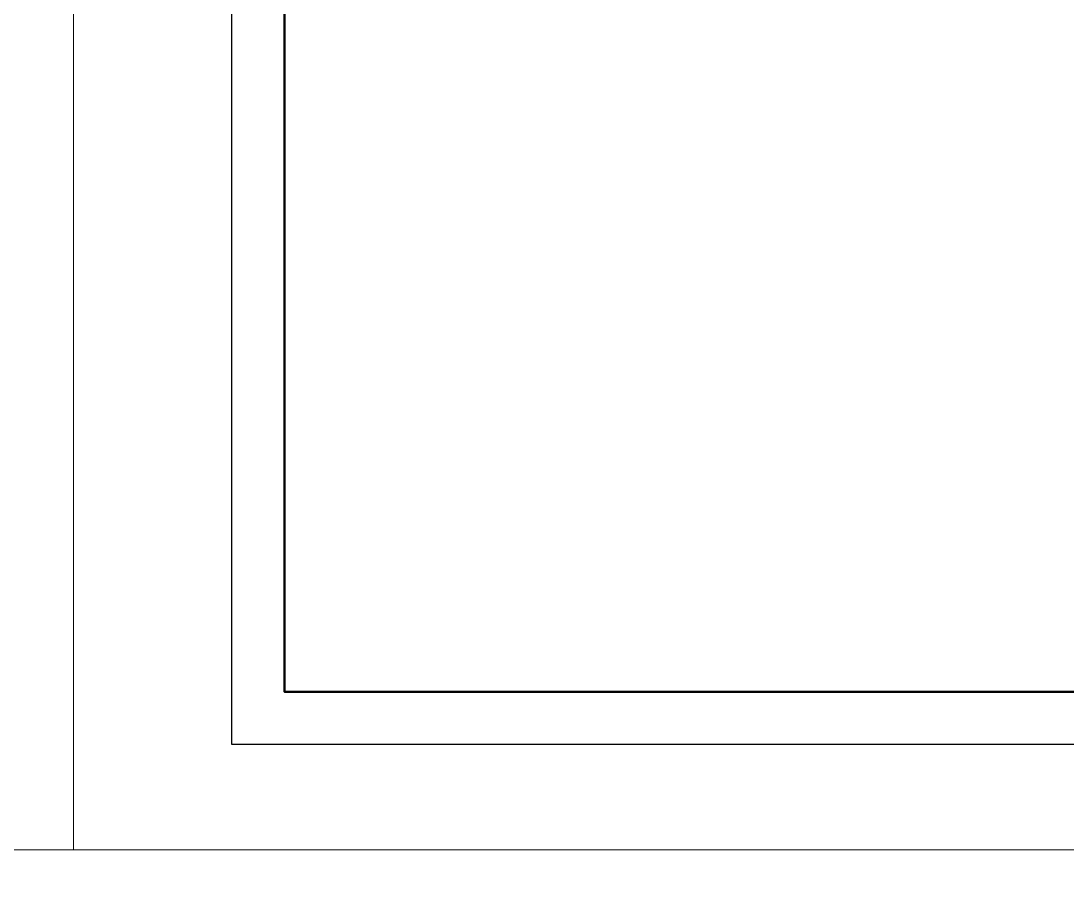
# Model space of a CAD drawing. Header units: centimetres. Extents: x -377343 to 693706, y 194584 to 813780.
# Drawn here: x 187107 to 187872, y 498481 to 499114 of the extents above; entities that cross this region are included whole.
import ezdxf

# ---------------------------------------------------------------- set-up
doc = ezdxf.new("R2010")
doc.units = ezdxf.units.CM
doc.layers.add('Kertas', color=252, linetype='Continuous', lineweight=20)
doc.layers.add('Legenda', color=252, linetype='Continuous', lineweight=20)
doc.layers.add('PIPA', color=11, linetype='Continuous')

msp = doc.modelspace()

# ---------------------------------------------------------------- linework, layer by layer
at = {"layer": 'Kertas'}
for points in [[(183948.49, 500796.755), (187145.833, 500796.755), (187145.833, 498508.536), (183948.49, 498508.536)], [(187145.833, 500796.755), (190343.176, 500796.755), (190343.176, 498508.536), (187145.833, 498508.536)]]:
    msp.add_lwpolyline(points, close=True, dxfattribs=at)
at = {"layer": 'Legenda', "color": 5, "lineweight": 30}
msp.add_lwpolyline([(187261.4, 500681.188), (190266.132, 500681.188), (190266.132, 498585.58), (187261.4, 498585.58)], close=True, dxfattribs=at)
at = {"layer": 'Legenda', "color": 1, "lineweight": 50}
msp.add_lwpolyline([(187299.922, 500642.666), (189726.821, 500642.666), (189726.821, 498624.103), (187299.922, 498624.103)], close=True, dxfattribs=at)
at = {"layer": 'PIPA', "lineweight": 35, "extrusion": (0, 0.816497, 0.57735), "elevation": 193451.324}
msp.add_lwpolyline([(-421704.212, -325591.681), (-159560.265, -63447.734), (377343.333, -600351.331), (-158232.47, -1135927.133), (-693706.405, -600453.199), (-454216.825, -360963.619)], dxfattribs=at)

doc.saveas('drawing.dxf')
